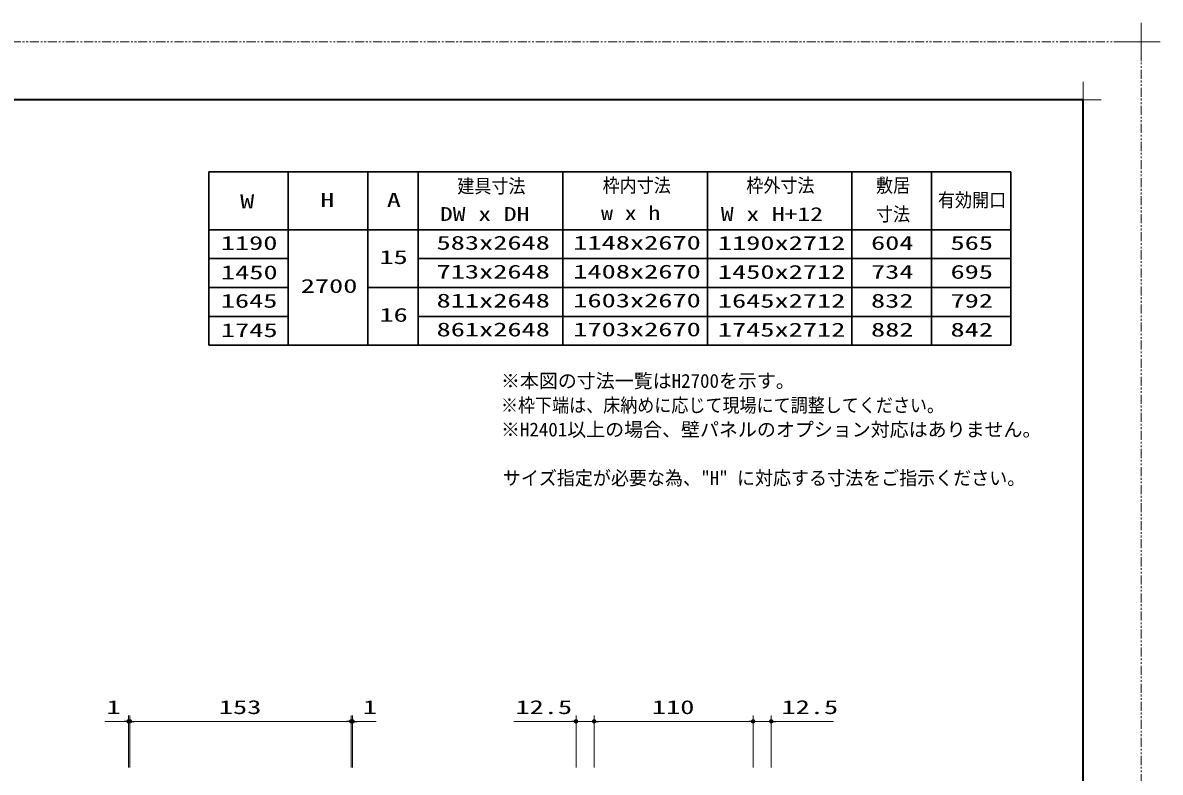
# Model space of a CAD drawing. Units: millimetres, scale not verified. Extents: x -1306 to 1306, y -607 to 607.
# Drawn here: x -387 to 400, y 88 to 607 of the extents above; entities that cross this region are included whole.
import ezdxf
from ezdxf.enums import TextEntityAlignment as Align

# ---------------------------------------------------------------- set-up
doc = ezdxf.new("R2010")
doc.units = ezdxf.units.MM
doc.header["$LTSCALE"] = 5
doc.header["$PDMODE"] = 32
doc.header["$PDSIZE"] = 2.5
doc.linetypes.add('USER1', pattern=[2.5, 1.25, -0.25, 0.25, -0.25, 0.25, -0.25])
for name, color, linetype, lineweight in [('0-1_線(黄)', 2, 'Continuous', 15), ('0-3_陰線', 4, 'USER1', 9), ('0-D_線(白)', 7, 'Continuous', 30), ('1-1_寸法線', 3, 'Continuous', 13), ('1-4_DEFPOINTS', 7, 'Continuous', 5), ('1-5_0', 3, 'Continuous', 25), ('1-7_図面枠', 7, 'Continuous', 35), ('1-8_一般', 7, 'Continuous', 5)]:
    doc.layers.add(name, color=color, linetype=linetype, lineweight=lineweight)
doc.styles.add('ＭＳ ゴシック', font='')
doc.styles.get('ＭＳ ゴシック').set_extended_font_data('MS Gothic')

# ---------------------------------------------------------------- blocks, each defined once
blk = doc.blocks.new('_DOT')
at = {"layer": '1-5_0'}
blk.add_line((-2.5, 0), (-5, 0), dxfattribs=at)
for points in [[(0, 0), (-2.5, 0), (-2.48, 0.313)], [(0, 0), (-2.48, -0.313), (-2.5, 0)], [(0, 0), (-2.48, 0.313), (-2.421, 0.622)], [(0, 0), (-2.421, -0.622), (-2.48, -0.313)], [(0, 0), (-2.421, 0.622), (-2.324, 0.92)], [(0, 0), (-2.324, -0.92), (-2.421, -0.622)], [(0, 0), (-2.324, 0.92), (-2.191, 1.204)], [(0, 0), (-2.191, -1.204), (-2.324, -0.92)], [(0, 0), (-2.191, 1.204), (-2.023, 1.469)], [(0, 0), (-2.023, -1.469), (-2.191, -1.204)], [(0, 0), (-2.023, 1.469), (-1.822, 1.711)], [(0, 0), (-1.822, -1.711), (-2.023, -1.469)], [(0, 0), (-1.822, 1.711), (-1.594, 1.926)], [(0, 0), (-1.594, -1.926), (-1.822, -1.711)], [(0, 0), (-1.594, 1.926), (-1.34, 2.111)], [(0, 0), (-1.34, -2.111), (-1.594, -1.926)], [(0, 0), (-1.34, 2.111), (-1.064, 2.262)], [(0, 0), (-1.064, -2.262), (-1.34, -2.111)], [(0, 0), (-1.064, 2.262), (-0.773, 2.378)], [(0, 0), (-0.773, -2.378), (-1.064, -2.262)], [(0, 0), (-0.773, 2.378), (-0.468, 2.456)], [(0, 0), (-0.468, -2.456), (-0.773, -2.378)], [(0, 0), (-0.468, 2.456), (-0.157, 2.495)], [(0, 0), (-0.157, -2.495), (-0.468, -2.456)], [(0, 0), (-0.157, 2.495), (0.157, 2.495)], [(0, 0), (0.157, -2.495), (-0.157, -2.495)], [(0, 0), (0.157, 2.495), (0.468, 2.456)], [(0, 0), (0.468, 2.456), (0.773, 2.378)], [(0, 0), (0.773, 2.378), (1.064, 2.262)], [(0, 0), (1.064, 2.262), (1.34, 2.111)], [(0, 0), (1.34, 2.111), (1.594, 1.926)], [(0, 0), (1.594, 1.926), (1.822, 1.711)], [(0, 0), (1.822, 1.711), (2.023, 1.469)], [(0, 0), (2.023, 1.469), (2.191, 1.204)], [(0, 0), (2.191, 1.204), (2.324, 0.92)], [(0, 0), (2.324, 0.92), (2.421, 0.622)], [(0, 0), (2.421, 0.622), (2.48, 0.313)], [(0, 0), (2.48, 0.313), (2.5, 0)], [(0, 0), (0.468, -2.456), (0.157, -2.495)], [(0, 0), (0.773, -2.378), (0.468, -2.456)], [(0, 0), (1.064, -2.262), (0.773, -2.378)], [(0, 0), (1.34, -2.111), (1.064, -2.262)], [(0, 0), (1.594, -1.926), (1.34, -2.111)], [(0, 0), (1.822, -1.711), (1.594, -1.926)], [(0, 0), (2.023, -1.469), (1.822, -1.711)], [(0, 0), (2.191, -1.204), (2.023, -1.469)], [(0, 0), (2.324, -0.92), (2.191, -1.204)], [(0, 0), (2.421, -0.622), (2.324, -0.92)], [(0, 0), (2.48, -0.313), (2.421, -0.622)], [(0, 0), (2.5, 0), (2.48, -0.313)]]:
    blk.add_solid(points, dxfattribs=at)
blk = doc.blocks.new('グループ-13-1')
at = {"layer": '1-8_一般'}
for p, q in [((62041.6, -14029.5), (62041.6, -13365.5)), ((61709.6, -13697.5), (62373.6, -13697.5))]:
    blk.add_line(p, q, dxfattribs=at)

msp = doc.modelspace()

# ---------------------------------------------------------------- linework, layer by layer
at = {"layer": '0-3_陰線'}
for p, q in [((387.036, 594), (-1292.964, 594)), ((387.036, -594), (387.036, 594))]:
    msp.add_line(p, q, dxfattribs=at)
at = {"layer": '0-D_線(白)'}
for p, q in [((-257.964, 504), (-257.964, 384)), ((-257.964, 504), (297.036, 504)), ((-202.964, 504), (-202.964, 384)), ((-147.964, 504), (-147.964, 384)), ((-112.964, 504), (-112.964, 384)), ((-12.964, 504), (-12.964, 384)), ((87.036, 504), (87.036, 384)), ((187.036, 504), (187.036, 384)), ((242.036, 504), (242.036, 384)), ((297.036, 504), (297.036, 384)), ((-257.964, 464), (297.036, 464)), ((-257.964, 444), (-202.964, 444)), ((-112.964, 444), (297.036, 444)), ((-257.964, 424), (-202.964, 424)), ((-147.964, 424), (297.036, 424)), ((-257.964, 404), (-202.964, 404)), ((-112.964, 404), (297.036, 404)), ((-257.964, 384), (297.036, 384)), ((-202.964, 384), (-147.964, 384))]:
    msp.add_line(p, q, dxfattribs=at)
at = {"layer": '1-1_寸法線'}
for p, q in [((-313.427, 91.73), (-313.427, 127.73)), ((-312.427, 91.73), (-312.427, 127.73)), ((-312.427, 91.73), (-312.427, 127.73)), ((-159.427, 91.73), (-159.427, 127.73)), ((-159.427, 91.73), (-159.427, 127.73)), ((-158.427, 91.73), (-158.427, 127.73)), ((-3.851, 91.727), (-3.851, 127.73)), ((8.649, 91.73), (8.649, 127.73)), ((8.649, 91.73), (8.649, 127.73)), ((118.649, 91.73), (118.649, 127.73)), ((118.649, 91.73), (118.649, 127.73)), ((131.149, 91.727), (131.149, 127.73)), ((-316.427, 123.73), (-329.808, 123.73)), ((-312.427, 123.73), (-313.427, 123.73)), ((-309.427, 123.73), (-162.427, 123.73)), ((-309.427, 123.73), (-306.427, 123.73)), ((-162.427, 123.73), (-165.427, 123.73)), ((-159.427, 123.73), (-158.427, 123.73)), ((-155.427, 123.73), (-142.046, 123.73)), ((-6.851, 123.73), (-46.898, 123.73)), ((8.649, 123.73), (-3.851, 123.73)), ((11.649, 123.73), (115.649, 123.73)), ((11.649, 123.73), (14.649, 123.73)), ((115.649, 123.73), (112.649, 123.73)), ((118.649, 123.73), (131.149, 123.73)), ((134.149, 123.73), (174.197, 123.73))]:
    msp.add_line(p, q, dxfattribs=at)
at = {"layer": '1-4_DEFPOINTS'}
for p, q in [((347.036, 541.55), (347.036, 566.45)), ((334.586, 554), (359.486, 554))]:
    msp.add_line(p, q, dxfattribs=at)
for p in [(-313.427, 123.73), (-159.427, 123.73), (-158.427, 123.73), (-3.851, 123.73), (118.649, 123.73), (131.149, 123.73)]:
    msp.add_point(p, dxfattribs=at)
at = {"layer": '1-7_図面枠'}
msp.add_lwpolyline([(-1252.964, -554), (347.036, -554), (347.036, 554), (-1252.964, 554)], close=True, dxfattribs=at)

# ---------------------------------------------------------------- block references
at = {"layer": '0-3_陰線', "xscale": 0.04, "yscale": 0.04}
msp.add_blockref('グループ-13-1', (-2094.629, 1141.9), dxfattribs=at)
at = {"layer": '1-1_寸法線', "xscale": 0.6, "yscale": 0.6}
for p in [(-313.427, 123.73), (-159.427, 123.73), (-159.427, 123.73), (-3.851, 123.73), (118.649, 123.73), (118.649, 123.73)]:
    msp.add_blockref('_DOT', p, dxfattribs=at)
at = {"layer": '1-1_寸法線', "xscale": 0.6, "yscale": 0.6, "rotation": 180}
for p in [(-312.427, 123.73), (-312.427, 123.73), (-158.427, 123.73), (8.649, 123.73), (8.649, 123.73), (131.149, 123.73)]:
    msp.add_blockref('_DOT', p, dxfattribs=at)

# ---------------------------------------------------------------- texts
at = {"layer": '0-1_線(黄)', "style": 'ＭＳ ゴシック'}
for s, height, width, p in [('建具寸法', 9.604, 0.9, (-85.965, 486.519)), ('枠内寸法', 9.604, 0.9, (14.562, 487.002)), ('枠外寸法', 9.604, 0.9, (113.954, 487.002)), ('敷居', 9.604, 0.9, (203.708, 487.002)), ('W', 9.604, 1.5, (-236.217, 475.906)), ('H', 9.604, 1.5, (-180.826, 476.887)), ('A', 9.604, 1.5, (-134.792, 476.887)), ('有効開口', 9.604, 0.9, (246.543, 476.887)), ('w x h', 9.621, 1.25, (13.491, 467.877)), ('寸法', 9.604, 0.9, (203.657, 467.122)), ('DW x DH', 9.621, 1.35, (-97.962, 467.19)), ('W x H+12', 9.621, 1.35, (96.343, 467.122)), ('1190', 9.604, 1.5, (-249.621, 447.121)), ('583x2648', 9.604, 1.5, (-100.324, 447.282)), ('1148x2670', 9.604, 1.5, (-5.729, 447.348)), ('1190x2712', 9.604, 1.5, (94.271, 447.136)), ('604', 9.604, 1.5, (200.222, 447.157)), ('565', 9.604, 1.5, (255.222, 447.157)), ('15', 9.604, 1.5, (-139.89, 437.388)), ('1450', 9.604, 1.5, (-249.479, 426.817)), ('713x2648', 9.604, 1.5, (-100.324, 427.282)), ('1408x2670', 9.604, 1.5, (-5.729, 427.348)), ('1450x2712', 9.604, 1.5, (94.271, 427.136)), ('734', 9.604, 1.5, (200.222, 427.157)), ('695', 9.604, 1.5, (255.222, 427.157)), ('2700', 9.604, 1.5, (-194.301, 417.408)), ('1645', 9.604, 1.5, (-249.621, 407.121)), ('811x2648', 9.604, 1.5, (-100.324, 407.282)), ('1603x2670', 9.604, 1.5, (-5.729, 407.348)), ('1645x2712', 9.604, 1.5, (94.271, 407.136)), ('832', 9.604, 1.5, (200.222, 407.157)), ('792', 9.604, 1.5, (255.222, 407.157)), ('16', 9.604, 1.5, (-139.89, 397.388)), ('1745', 9.604, 1.5, (-249.479, 386.817)), ('861x2648', 9.604, 1.5, (-100.324, 387.282)), ('1703x2670', 9.604, 1.5, (-5.729, 387.348)), ('1745x2712', 9.604, 1.5, (94.271, 387.136)), ('882', 9.604, 1.5, (200.222, 387.157)), ('842', 9.604, 1.5, (255.222, 387.157)), ('※枠下端は、床納めに応じて現場にて調整してください。', 9.604, 0.9, (-55.793, 334.828)), ('サイズ指定が必要な為、"H" に対応する寸法をご指示ください。', 9.621, 0.95, (-54.524, 284.445))]:
    msp.add_text(s, height=height, dxfattribs=dict(at, width=width)).set_placement(p, align=Align.BOTTOM_LEFT)
for s, p in [('※本図の寸法一覧はH2700を示す。', (-55.793, 351.676)), ('※H2401以上の場合、壁パネルのオプション対応はありません。', (-55.793, 318.016))]:
    msp.add_text(s, height=9.621, dxfattribs=at).set_placement(p, align=Align.BOTTOM_LEFT)
at = {"layer": '1-1_寸法線', "style": 'ＭＳ ゴシック', "width": 1.5}
for s, p in [('1', (-328.665, 125.879)), ('153', (-250.927, 125.879)), ('1', (-151.284, 125.879)), ('12.5', (-45.756, 125.879)), ('110', (48.649, 125.879)), ('12.5', (138.292, 125.879))]:
    msp.add_text(s, height=9.604, dxfattribs=at).set_placement(p, align=Align.BOTTOM_LEFT)

doc.saveas('drawing.dxf')
